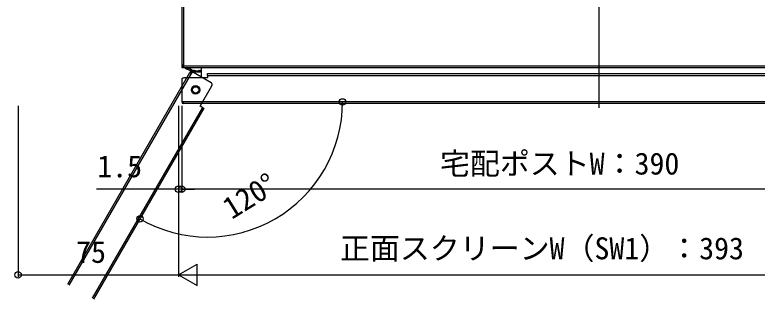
# Model space of a CAD drawing. Units: millimetres, scale not verified. Extents: x -875 to 875, y -1300 to 1292.
# Drawn here: x 116 to 463, y -324.3 to -191.5 of the extents above; entities that cross this region are included whole.
import ezdxf
from ezdxf.enums import TextEntityAlignment as Align

# ---------------------------------------------------------------- set-up
doc = ezdxf.new("R2010")
doc.units = ezdxf.units.MM
doc.header["$LTSCALE"] = 8
for name, color, linetype in [('0-3_YKK_12', 2, 'Continuous'), ('0-4_YKK_13', 4, 'Continuous'), ('0-6_YKK_D', 6, 'Continuous')]:
    doc.layers.add(name, color=color, linetype=linetype)
doc.styles.add('ＭＳ ゴシック', font='')
doc.styles.get('ＭＳ ゴシック').set_extended_font_data('MS Gothic')

msp = doc.modelspace()

# ---------------------------------------------------------------- linework, layer by layer
at = {"layer": '0-3_YKK_12'}
msp.add_line((389.005, 328.825), (389.005, -234.975), dxfattribs=at)
at = {"layer": '0-4_YKK_13'}
for p, q in [((194.005, 308.925), (194.005, -215.075)), ((194.805, 308.925), (194.805, -215.075)), ((194.805, -215.075), (194.005, -215.075)), ((195.005, -215.075), (194.805, -215.075)), ((195.005, -215.275), (195.005, -215.075)), ((140.712, -317.339), (197.812, -218.439)), ((194.005, -215.275), (194.005, -216.075)), ((194.505, -215.275), (194.005, -215.275)), ((194.005, -216.075), (194.505, -216.075)), ((194.505, -215.275), (195.005, -215.275)), ((194.505, -216.075), (194.505, -215.275)), ((194.505, -216.075), (195.005, -216.075)), ((195.005, -216.075), (195.005, -215.275)), ((195.005, -215.275), (583.005, -215.275)), ((195.005, -216.075), (583.005, -216.075)), ((196.491, -216.882), (196.468, -216.882)), ((196.705, -216.475), (196.705, -216.075)), ((197.812, -218.439), (198.505, -218.839)), ((198.505, -218.839), (198.905, -218.146)), ((199.511, -218.496), (198.905, -218.146)), ((207.738, -223.246), (199.511, -218.496)), ((199.609, -217.484), (199.899, -217.484)), ((200.171, -217.53), (200.871, -217.662)), ((200.202, -217.884), (200.714, -217.884)), ((200.337, -217.884), (200.873, -217.884)), ((200.608, -217.884), (200.608, -218.062)), ((200.914, -218.062), (200.647, -218.025)), ((200.837, -218.062), (200.648, -218.037)), ((200.662, -217.884), (200.662, -218.072)), ((200.837, -217.89), (200.837, -218.062)), ((200.989, -217.93), (201.407, -218.062)), ((201.141, -217.93), (201.501, -218.062)), ((202.138, -217.662), (202.138, -217.484)), ((202.306, -217.631), (202.138, -217.662)), ((202.209, -217.484), (202.734, -217.484)), ((202.363, -217.672), (202.363, -217.484)), ((202.426, -217.662), (202.426, -217.484)), ((202.812, -217.53), (202.426, -217.662)), ((203.144, -217.96), (202.618, -218.062)), ((202.618, -218.062), (202.618, -217.97)), ((203.144, -217.966), (202.623, -218.062)), ((202.812, -217.488), (202.812, -217.53)), ((203.052, -217.884), (203.205, -217.884)), ((203.156, -217.884), (203.22, -217.884)), ((203.205, -219.959), (203.205, -216.075)), ((141.405, -317.739), (198.505, -218.839)), ((194.016, -221.825), (194.005, -221.825)), ((194.005, -221.975), (194.005, -231.475)), ((198.505, -218.839), (198.678, -218.939)), ((198.828, -218.679), (198.678, -218.939)), ((206.005, -218.975), (572.005, -218.975)), ((206.005, -219.775), (206.005, -218.975)), ((206.005, -219.775), (572.005, -219.775)), ((207.863, -223.331), (207.868, -223.321)), ((194.005, -231.475), (194.005, -232.175)), ((194.805, -232.175), (194.005, -232.175)), ((194.505, -231.975), (194.805, -231.975)), ((194.805, -232.175), (194.805, -231.975)), ((194.805, -232.975), (194.805, -232.175)), ((583.205, -232.175), (194.805, -232.175)), ((203.644, -234.738), (152.143, -323.939)), ((204.336, -235.138), (152.836, -324.339)), ((583.205, -232.975), (194.805, -232.975)), ((203.644, -234.738), (204.336, -235.138))]:
    msp.add_line(p, q, dxfattribs=at)
for points in [[(195.705, -216.075), (195.705, -216.475), (196.705, -216.475), (197.848, -216.475)], [(196.491, -216.882), (196.538, -216.898), (196.577, -216.902)], [(199.609, -217.484), (199.587, -217.484), (199.586, -217.487)], [(200.388, -217.662), (200.016, -217.612), (199.687, -217.53)], [(200.202, -217.884), (200.153, -217.884), (200.121, -217.889), (200.107, -217.901), (200.115, -217.916), (200.137, -217.93)], [(200.555, -218.062), (200.333, -218.012), (200.137, -217.93)], [(200.337, -217.884), (200.284, -217.884), (200.247, -217.889), (200.228, -217.901), (200.231, -217.916), (200.248, -217.93)], [(200.608, -218.062), (200.417, -218.012), (200.248, -217.93)], [(200.388, -217.662), (200.518, -217.671), (200.607, -217.673), (200.645, -217.673), (200.642, -217.672)], [(200.572, -218.073), (200.48, -218.069), (200.391, -218.062)], [(200.555, -218.062), (200.618, -218.071), (200.623, -218.072)], [(200.608, -218.062), (200.657, -218.071), (200.655, -218.072)], [(201.55, -217.662), (201.755, -217.612), (201.937, -217.53)], [(202.095, -218.062), (202.457, -218.012), (202.777, -217.93)], [(202.173, -218.062), (202.552, -218.012), (202.887, -217.93)], [(202.226, -218.073), (202.213, -218.073), (202.18, -218.069), (202.181, -218.068)], [(202.413, -217.673), (202.402, -217.673), (202.364, -217.673)], [(202.367, -217.672), (202.383, -217.669), (202.426, -217.662)], [(202.387, -218.072), (202.384, -218.073), (202.431, -218.073), (202.53, -218.069), (202.618, -218.062)], [(202.984, -218.017), (202.942, -218.024), (202.507, -218.07)], [(203.201, -217.573), (202.986, -217.616), (202.558, -217.667)], [(202.812, -217.53), (202.835, -217.512), (202.834, -217.497), (202.809, -217.487), (202.766, -217.483), (202.734, -217.484)], [(206.005, -219.775), (206.005, -219.975), (206.005, -220.975), (195.005, -220.975)], [(203.644, -234.738), (203.47, -234.638), (202.604, -234.138), (208.104, -224.612)]]:
    msp.add_lwpolyline(points, dxfattribs=at)
for radius in [2, 2, 1.6, 1.6, 1.5, 1.5]:
    msp.add_circle((200.505, -226.575), radius, dxfattribs=at)
for centre, radius, start, end in [((199.505, -210.575), 7, 231.78679, 244.28954), ((196.555, -216.702), 0.2, 244.28954, 270), ((195.266, -221.218), 4.505, 67.33655, 74.22062), ((194.979, -221.99), 5.327, 67.69479, 72.84898), ((199.505, -210.575), 6.951, 248.89468, 260.62497), ((200.705, -213.675), 4, 216.8699, 265.03659), ((200.705, -214.075), 4, 216.8699, 264.92661), ((200.705, -214.075), 4, 216.8699, 263.52185), ((198.505, -218.839), 0.8, 60, 150), ((198.589, -216.421), 1.037, 257.17037, 276.03364), ((199.261, -218.929), 0.5, 60, 150), ((199.786, -217.133), 0.409, 240.65668, 255.97675), ((199.898, -218.313), 0.829, 70.80248, 89.94369), ((200.649, -214.913), 3.16, 265.24256, 270.04516), ((200.75, -218.509), 0.627, 67.6333, 93.3422), ((201.181, -212.735), 5.338, 266.30304, 270.76179), ((201.211, -213.107), 4.568, 265.73522, 274.26478), ((200.913, -218.455), 0.573, 66.50112, 94.02341), ((201.282, -212.249), 5.825, 266.3824, 272.38208), ((201.751, -213.682), 4.394, 265.51172, 274.48828), ((201.837, -213.964), 4.112, 265.31653, 274.68347), ((201.788, -212.976), 4.699, 267.0019, 274.27162), ((202.166, -218.054), 0.572, 85.68456, 113.56927), ((202.424, -216.809), 1.264, 266.84893, 275.73867), ((203.061, -218.78), 0.896, 90.55929, 108.46521), ((203.178, -218.816), 0.933, 91.33908, 108.13639), ((195.005, -221.975), 1, 90, 180), ((194.855, -221.825), 0.85, 85.14258, 180), ((201.205, -219.959), 2, 342.14175, 0), ((207.238, -224.112), 1, 330, 60), ((207.443, -224.057), 0.85, 325.14393, 60), ((194.505, -231.475), 0.5, 180, 270), ((194.805, -232.175), 0.8, 180, 270)]:
    msp.add_arc(centre, radius, start, end, dxfattribs=at)
at = {"layer": '0-6_YKK_D'}
for p, q in [((117.505, -233.975), (117.505, -313.975)), ((192.505, -233.975), (192.505, -313.975)), ((192.505, -233.975), (192.505, -313.975)), ((192.505, -233.975), (192.505, -273.975)), ((194.005, -233.975), (194.005, -273.975)), ((194.005, -233.975), (194.005, -273.975)), ((192.505, -272.975), (154.186, -272.975)), ((194.005, -272.975), (192.505, -272.975)), ((584.005, -272.975), (194.005, -272.975)), ((194.005, -272.975), (200.005, -272.975)), ((192.505, -312.975), (201.165, -307.975)), ((201.165, -317.975), (201.165, -307.975)), ((117.505, -312.975), (192.505, -312.975)), ((192.505, -312.975), (201.165, -317.975)), ((192.505, -312.975), (209.825, -312.975)), ((202.505, -312.975), (575.505, -312.975))]:
    msp.add_line(p, q, dxfattribs=at)
for centre in [(269.177, -232.175), (192.505, -272.975), (194.005, -272.975), (194.005, -272.975), (174.483, -286.847), (117.505, -312.975)]:
    msp.add_circle(centre, 1.5, dxfattribs=at)
msp.add_arc((206.047, -232.175), 63.129, 240, 0, dxfattribs=at)

# ---------------------------------------------------------------- texts
at = {"layer": '0-6_YKK_D', "style": 'ＭＳ ゴシック'}
for s, p in [('宅配ポストW：390', (314.709, -269.202)), ('1.5', (154.539, -270.475)), ('正面スクリーンW（SW1）：393', (267.976, -308.805)), ('75', (144.664, -310.475))]:
    msp.add_text(s, height=10.26, dxfattribs=at).set_placement(p, align=Align.BOTTOM_LEFT)
msp.add_text('120°', height=10.26, rotation=31.725, dxfattribs=at).set_placement((218.944, -289.948), align=Align.BOTTOM_LEFT)

doc.saveas('drawing.dxf')
